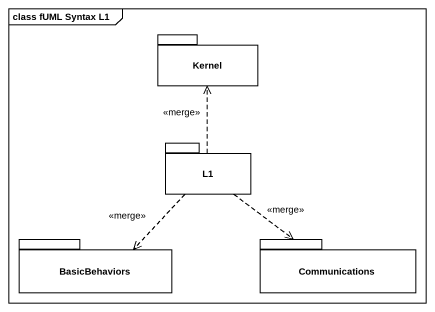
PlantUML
@startuml
mainframe class fUML Syntax L1
package Kernel {
}
package L1 {
}
package BasicBehaviors {
}
package Communications {
}
L1 .up.> Kernel : <<merge>>
L1 ..> BasicBehaviors : <<merge>>
L1 ..> Communications : <<merge>>
@enduml
